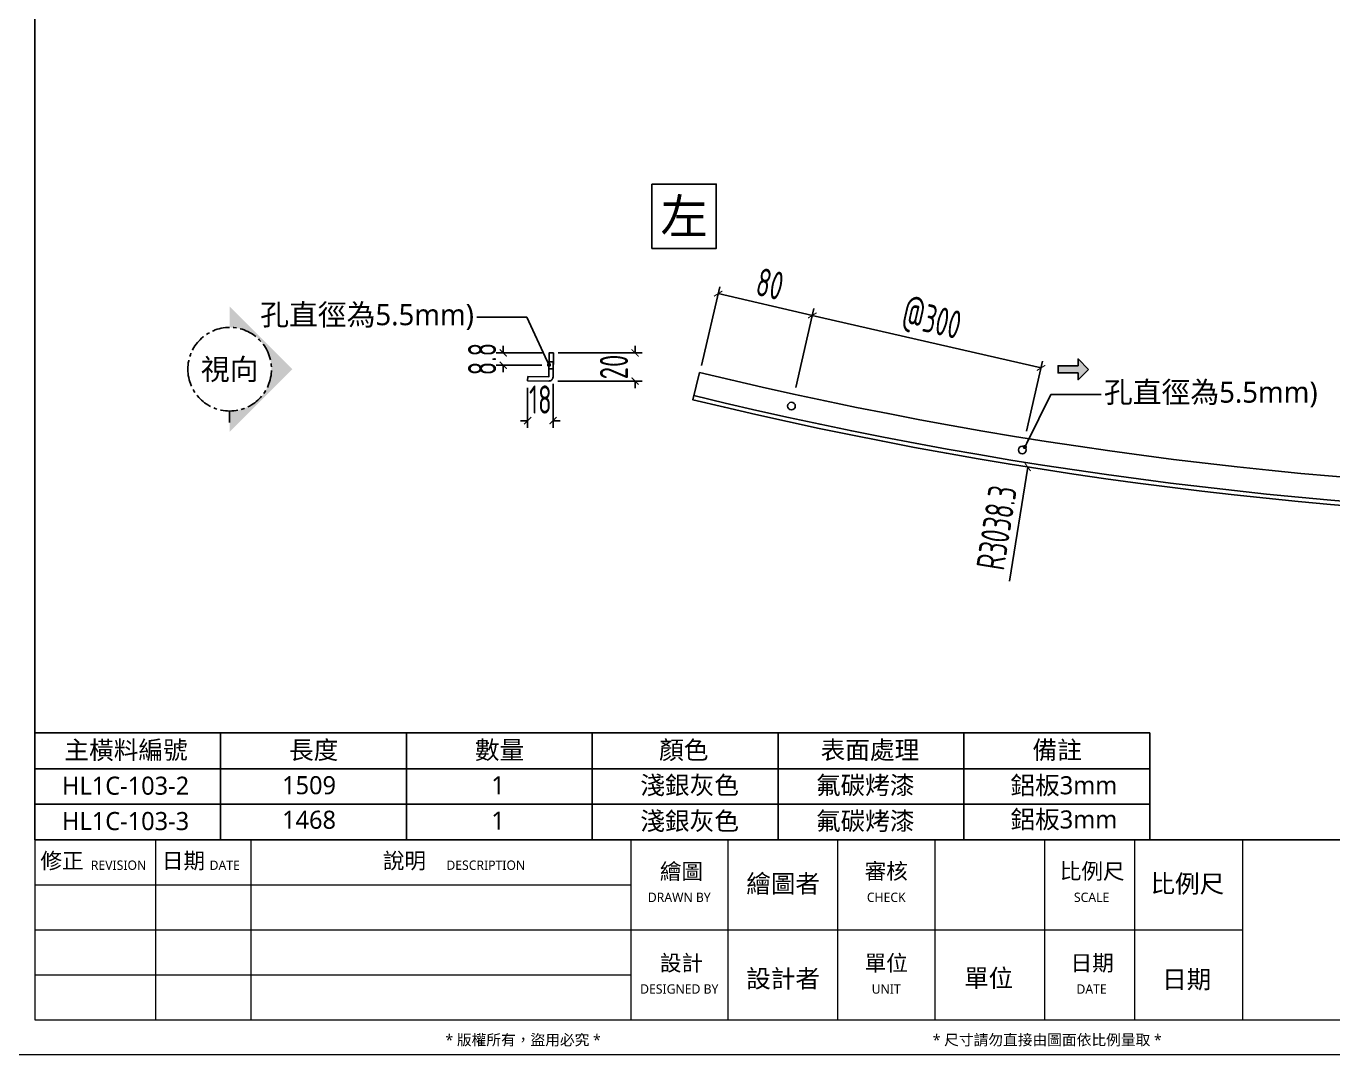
# Model space of a CAD drawing. Extents: x -3378 to 102197, y -3799 to 48702.
# Drawn here: x 19701 to 20629, y -2507 to -1776 of the extents above; entities that cross this region are included whole.
import ezdxf
from ezdxf import colors
from ezdxf.entities.mleader import LeaderData, LeaderLine
from ezdxf.enums import TextEntityAlignment as Align
from ezdxf.math import Vec2, Vec3

# ---------------------------------------------------------------- set-up
doc = ezdxf.new("R2010")
doc.units = 0
doc.set_wipeout_variables(frame=1)
doc.linetypes.add('CENTER', pattern=[2, 1.25, -0.25, 0.25, -0.25])
for name, color, linetype in [('BZ_标注', 4, 'Continuous'), ('DIM', 173, 'Continuous'), ('GM_ANNO_LABL', 4, 'Continuous'), ('GM_ANNO_TEXT', 7, 'Continuous'), ('GM_FILL', 253, 'Continuous'), ('金屬面材 METAL PANEL', 2, 'Continuous')]:
    doc.layers.add(name, color=color, linetype=linetype)
doc.layers.add('GM_CNST', color=171, linetype='Continuous', lineweight=5, plot=False)
doc.styles.add('CHINESE', font='ros1.shx', dxfattribs={"width": 0.75, "bigfont": 'hztxt.shx'})
doc.styles.add('GM', font='')
doc.styles.get('GM').set_extended_font_data('Microsoft JhengHei')
doc.dimstyles.new('F-05', dxfattribs={"dimscale": 5, "dimtxt": 4, "dimasz": 1, "dimexe": 1, "dimexo": 1, "dimgap": 1, "dimtad": 1, "dimdec": 1, "dimzin": 12, "dimdsep": 46, "dimtxsty": 'CHINESE', "dimblk": 'ARCHTICK', "dimcen": 0, "dimclrd": 4, "dimclre": 4, "dimclrt": 1, "dimadec": 0, "dimazin": 3, "dimtfac": 1, "dimtdec": 1, "dimtix": 1, "dimtofl": 0, "dimtmove": 2, "dimatfit": 3, "dimfxl": 1, "dimtolj": 1, "dimtzin": 0, "dimarcsym": 0})

# ---------------------------------------------------------------- blocks, each defined once
blk = doc.blocks.new('_Dot')
at = {"color": 0, "linetype": 'ByBlock', "lineweight": -2}
blk.add_line((-0.5, 0), (-1, 0), dxfattribs=at)
at = {"color": 0, "linetype": 'ByBlock', "const_width": 0.5}
blk.add_lwpolyline([(-0.25, 0, 1), (0.25, 0, 1)], format="xyb", close=True, dxfattribs=at)
blk = doc.blocks.new('_ArchTick')
at = {"color": 0, "linetype": 'ByBlock', "const_width": 0.15}
blk.add_lwpolyline([(-0.5, -0.5), (0.5, 0.5)], dxfattribs=at)
blk = doc.blocks.new('*D1378')
at = {"layer": 'Defpoints', "color": 0, "ltscale": 10, "transparency": 16777216}
for p in [(20259.67, -1981.65), (20179.86, -2022.24), (20246.74, -2037.67)]:
    blk.add_point(p, dxfattribs=at)
at = {"layer": 'DIM', "color": 4, "lineweight": -2, "ltscale": 10, "transparency": 16777216}
for p, q in [((20180.98, -2017.36), (20193.91, -1961.34)), ((20192.78, -1966.22), (20259.67, -1981.65)), ((20247.87, -2032.8), (20260.8, -1976.78))]:
    blk.add_line(p, q, dxfattribs=at)
at = {"layer": 'DIM', "color": 4, "lineweight": -2, "ltscale": 10, "transparency": 16777216, "xscale": 5, "yscale": 5, "zscale": 5}
for p, rotation in [((20192.78, -1966.22), 167.0053572370617), ((20259.67, -1981.65), 347.0053572370617)]:
    blk.add_blockref('_ArchTick', p, dxfattribs=dict(at, rotation=rotation))
at = {"layer": 'DIM', "color": 1, "ltscale": 10, "transparency": 16777216, "insert": (20229.6, -1959.32), "char_height": 20, "attachment_point": 5, "rotation": 347.00536, "style": 'CHINESE'}
blk.add_mtext('\\A1;80', dxfattribs=at)
blk = doc.blocks.new('*D1379')
at = {"layer": 'Defpoints', "color": 0, "ltscale": 10, "transparency": 16777216}
for p in [(20422.06, -2018.98), (20246.74, -2037.67), (20410.62, -2068.81)]:
    blk.add_point(p, dxfattribs=at)
at = {"layer": 'DIM', "color": 4, "lineweight": -2, "ltscale": 10, "transparency": 16777216}
for p, q in [((20247.86, -2032.8), (20260.7, -1976.83)), ((20259.59, -1981.7), (20422.06, -2018.98)), ((20411.74, -2063.94), (20423.17, -2014.11))]:
    blk.add_line(p, q, dxfattribs=at)
at = {"layer": 'DIM', "color": 4, "lineweight": -2, "ltscale": 10, "transparency": 16777216, "xscale": 5, "yscale": 5, "zscale": 5}
for p, rotation in [((20259.59, -1981.7), 167.0768688754306), ((20422.06, -2018.98), 347.0768688754307)]:
    blk.add_blockref('_ArchTick', p, dxfattribs=dict(at, rotation=rotation))
at = {"layer": 'DIM', "color": 1, "ltscale": 10, "transparency": 16777216, "insert": (20344.18, -1985.72), "char_height": 20, "attachment_point": 5, "rotation": 347.07687, "style": 'CHINESE'}
blk.add_mtext('\\A1;@300', dxfattribs=at)
blk = doc.blocks.new('*D1380')
at = {"layer": 'Defpoints', "color": 0, "ltscale": 10, "transparency": 16777216}
for p in [(20074.24, -2008.34), (20073.98, -2028.34), (20133.78, -2028.34)]:
    blk.add_point(p, dxfattribs=at)
at = {"layer": 'DIM', "color": 4, "lineweight": -2, "ltscale": 10, "transparency": 16777216}
for p, q in [((20133.78, -2008.34), (20133.78, -2003.34)), ((20079.24, -2008.34), (20138.78, -2008.34)), ((20078.98, -2028.34), (20138.78, -2028.34)), ((20133.78, -2028.34), (20133.78, -2033.34))]:
    blk.add_line(p, q, dxfattribs=at)
at = {"layer": 'DIM', "color": 4, "lineweight": -2, "ltscale": 10, "transparency": 16777216, "xscale": 5, "yscale": 5, "zscale": 5}
for p, rotation in [((20133.78, -2008.34), 270), ((20133.78, -2028.34), 90)]:
    blk.add_blockref('_ArchTick', p, dxfattribs=dict(at, rotation=rotation))
at = {"layer": 'DIM', "color": 1, "ltscale": 10, "transparency": 16777216, "insert": (20118.78, -2018.34), "char_height": 20, "attachment_point": 5, "rotation": 90, "style": 'CHINESE'}
blk.add_mtext('\\A1;20', dxfattribs=at)
blk = doc.blocks.new('*D1381')
at = {"layer": 'Defpoints', "color": 0, "ltscale": 10, "transparency": 16777216}
for p in [(20057.48, -2028.12), (20075.52, -2025.36), (20075.52, -2056.46)]:
    blk.add_point(p, dxfattribs=at)
at = {"layer": 'DIM', "color": 4, "lineweight": -2, "ltscale": 10, "transparency": 16777216}
for p, q in [((20075.52, -2030.36), (20075.52, -2061.46)), ((20057.48, -2033.12), (20057.48, -2061.46)), ((20057.48, -2056.46), (20052.48, -2056.46)), ((20075.52, -2056.46), (20080.52, -2056.46))]:
    blk.add_line(p, q, dxfattribs=at)
at = {"layer": 'DIM', "color": 4, "lineweight": -2, "ltscale": 10, "transparency": 16777216, "xscale": 5, "yscale": 5, "zscale": 5}
blk.add_blockref('_ArchTick', (20057.48, -2056.46), dxfattribs=at)
at = {"layer": 'DIM', "color": 4, "lineweight": -2, "ltscale": 10, "transparency": 16777216, "xscale": 5, "yscale": 5, "zscale": 5, "rotation": 180}
blk.add_blockref('_ArchTick', (20075.52, -2056.46), dxfattribs=at)
at = {"layer": 'DIM', "color": 1, "ltscale": 10, "transparency": 16777216, "insert": (20066.5, -2041.46), "char_height": 20, "attachment_point": 5, "style": 'CHINESE'}
blk.add_mtext('\\A1;18', dxfattribs=at)
blk = doc.blocks.new('*D1382')
at = {"layer": 'Defpoints', "color": 0, "ltscale": 10, "transparency": 16777216}
for p in [(20072.74, -2008.32), (20040.15, -2017.07), (20072.62, -2017.07)]:
    blk.add_point(p, dxfattribs=at)
at = {"layer": 'DIM', "color": 4, "lineweight": -2, "ltscale": 10, "transparency": 16777216}
for p, q in [((20040.15, -2008.32), (20040.15, -2003.32)), ((20067.74, -2008.32), (20035.15, -2008.32)), ((20067.62, -2017.07), (20035.15, -2017.07)), ((20040.15, -2017.07), (20040.15, -2022.07))]:
    blk.add_line(p, q, dxfattribs=at)
at = {"layer": 'DIM', "color": 4, "lineweight": -2, "ltscale": 10, "transparency": 16777216, "xscale": 5, "yscale": 5, "zscale": 5}
for p, rotation in [((20040.15, -2008.32), 270), ((20040.15, -2017.07), 90)]:
    blk.add_blockref('_ArchTick', p, dxfattribs=dict(at, rotation=rotation))
at = {"layer": 'DIM', "color": 1, "ltscale": 10, "transparency": 16777216, "insert": (20025.15, -2012.7), "char_height": 20, "attachment_point": 5, "rotation": 90, "style": 'CHINESE'}
blk.add_mtext('\\A1;8.8', dxfattribs=at)
blk = doc.blocks.new('*U47')
blk.add_hatch(color=256).paths.add_polyline_path([(-4.455, 2.97), (0, -1.485), (0, 0, -1), (0, 5.94), (0, 7.425)])
at = {"linetype": 'ByBlock', "ltscale": 3}
blk.add_lwpolyline([(0, 0), (0, -0.823)], dxfattribs=at)
at = {"linetype": 'ByBlock'}
blk.add_circle((0, 2.97), 2.97, dxfattribs=at)
at = {"layer": 'GM_ANNO_TEXT', "style": 'GM'}
blk.add_attdef('圖號', text='', height=1.5, dxfattribs=at).set_placement((0, 2.97), align=Align.MIDDLE_CENTER)
blk = doc.blocks.new('TK')
at = {"lineweight": 0}
for p, q in [((20.2, 5), (20.2, 30.55)), ((33.73, 5), (33.73, 30.55)), ((87.7, 5), (87.7, 30.55)), ((101.5, 5), (101.5, 30.55)), ((117.09, 5), (117.09, 30.55)), ((130.89, 5), (130.89, 30.55)), ((146.48, 5), (146.48, 30.55)), ((159.25, 5), (159.25, 30.55)), ((174.58, 5), (174.58, 30.55)), ((3, 24.16), (87.7, 24.16)), ((3, 17.78), (174.58, 17.78)), ((3, 11.39), (87.7, 11.39))]:
    blk.add_line(p, q, dxfattribs=at)
at = {"lineweight": 0, "flags": 128}
blk.add_lwpolyline([(3, 30.55), (415, 30.55)], dxfattribs=at)
at = {"lineweight": 0}
blk.add_3dface([(3, 5), (415, 5), (415, 294), (3, 294)], dxfattribs=at)
at = {"layer": 'GM_CNST'}
blk.add_lwpolyline([(3, 294), (415, 294), (415, 30.55), (3, 30.55)], close=True, dxfattribs=at)
at = {"layer": 'GM_CNST', "linetype": 'Continuous', "lineweight": 0}
blk.add_3dface([(420, 0), (0, 0), (0, 297), (420, 297)], dxfattribs=at)
at = {"layer": 'GM_ANNO_TEXT', "linetype": 'Continuous', "char_height": 2.249, "attachment_point": 5, "style": 'GM'}
for s, insert, line_spacing_factor in [('修正', (6.88, 27.45), 0.725792), ('日期', (24.13, 27.45), 0.725792), ('說明', (55.51, 27.45), 0.725792), ('繪圖', (94.86, 25.95), 0.725792), ('審核', (123.94, 25.98), 0.728704), ('比例尺', (153.19, 25.98), 0.728704), ('設計', (94.86, 12.93), 0.725792), ('單位', (123.94, 12.93), 0.725792), ('日期', (153.19, 12.93), 0.725792)]:
    blk.add_mtext(s, dxfattribs=dict(at, insert=insert, line_spacing_factor=line_spacing_factor))
at = {"layer": 'GM_ANNO_TEXT', "attachment_point": 5, "style": 'GM'}
for s, insert, char_height in [('REVISION', (14.91, 26.94), 1.329), ('DATE', (29.99, 26.94), 1.329), ('DESCRIPTION', (67.07, 26.94), 1.3287), ('DRAWN BY', (94.55, 22.38), 1.329), ('CHECK', (123.94, 22.38), 1.329), ('SCALE ', (153.11, 22.38), 1.329), ('DESIGNED BY', (94.55, 9.35), 1.3287), ('UNIT', (123.94, 9.35), 1.329), ('DATE', (153.11, 9.35), 1.329)]:
    blk.add_mtext(s, dxfattribs=dict(at, insert=insert, char_height=char_height))
at = {"layer": 'GM_ANNO_TEXT', "linetype": 'Continuous', "lineweight": 0, "char_height": 1.5332, "line_spacing_factor": 0.725792, "style": 'GM'}
for s, insert, attachment_point in [('* 版權所有，盜用必究 *  ', (83.4, 2.04), 6), ('* 尺寸請勿直接由圖面依比例量取 * ', (146.81, 2.04), 5)]:
    blk.add_mtext(s, dxfattribs=dict(at, insert=insert, attachment_point=attachment_point))
at = {"layer": 'GM_ANNO_TEXT', "style": 'GM'}
for tag, p in [('業主', (283.43, 26.37)), ('圖名', (283.48, 9.14))]:
    blk.add_attdef(tag, text='', height=2.56, dxfattribs=at).set_placement(p, align=Align.MIDDLE_LEFT)
for tag, p in [('繪圖者', (109.3, 23.05)), ('比例尺', (166.71, 23.04)), ('設計者', (109.3, 9.56)), ('單位', (138.49, 9.62)), ('日期', (166.62, 9.45))]:
    blk.add_attdef(tag, text='', height=2.56, dxfattribs=at).set_placement(p, align=Align.CENTER)
for p in [(389.45, 19.37), (389.45, 13.69), (359.78, 12.56), (389.45, 8.01)]:
    blk.add_attdef('加工編號', text='', height=2.56, dxfattribs=at).set_placement(p, align=Align.MIDDLE)
blk = doc.blocks.new('*D1448')
at = {"layer": 'Defpoints', "color": 0, "ltscale": 10, "transparency": 16777216}
for p in [(20891.96, 910.89), (20412.6, -2089.39)]:
    blk.add_point(p, dxfattribs=at)
at = {"layer": 'DIM', "color": 4, "lineweight": -2, "ltscale": 10, "transparency": 16777216}
blk.add_line((20399.67, -2170.36), (20412.6, -2089.39), dxfattribs=at)
at = {"layer": 'DIM', "color": 4, "lineweight": -2, "ltscale": 10, "transparency": 16777216, "xscale": 5, "yscale": 5, "zscale": 5, "rotation": 80.92256396649086}
blk.add_blockref('_ArchTick', (20412.6, -2089.39), dxfattribs=at)
at = {"layer": 'DIM', "color": 1, "ltscale": 10, "transparency": 16777216, "insert": (20390.53, -2132.44), "char_height": 20, "attachment_point": 5, "rotation": 80.92256, "style": 'CHINESE'}
blk.add_mtext('\\A1;R3038.3', dxfattribs=at)
blk = doc.blocks.new('*U1284')
blk.add_wipeout([(-1.6, 1.6), (1.6, 1.6), (1.6, -1.6), (-1.6, -1.6)])
blk.add_lwpolyline([(-1.6, 1.6), (1.6, 1.6), (1.6, -1.6), (-1.6, -1.6)], close=True)
at = {"layer": 'GM_ANNO_TEXT', "ltscale": 0.3, "style": 'GM', "flags": 8}
blk.add_attdef('01', text='', height=1.725, dxfattribs=at).set_placement((0, 0), align=Align.MIDDLE_CENTER)
blk = doc.blocks.new('*U1468')
blk.add_hatch(color=256).paths.add_polyline_path([(0, 0), (6.35, -6.35), (6.35, -2.16), (18.62, -2.16), (18.62, 2.16), (6.35, 2.16), (6.35, 6.35)])
at = {"color": 0, "linetype": 'Continuous'}
blk.add_lwpolyline([(0, 0), (6.35, -6.35), (6.35, -2.16), (18.62, -2.16), (18.62, 2.16), (6.35, 2.16), (6.35, 6.35)], close=True, dxfattribs=at)

msp = doc.modelspace()

# ---------------------------------------------------------------- linework, layer by layer
at = {"layer": 'DIM', "ltscale": 10}
msp.add_lwpolyline([(20072.66, -2014.579), (20075.66, -2014.6), (20075.595, -2019.568), (20072.595, -2019.572)], close=True, dxfattribs=at)
at = {"layer": 'GM_FILL'}
for p, q in [((19707.414, -2278.096), (20499.212, -2278.096)), ((19839.38, -2278.096), (19839.38, -2328.957)), ((19971.347, -2278.096), (19971.347, -2328.957)), ((20103.313, -2278.096), (20103.313, -2328.957)), ((20235.279, -2278.096), (20235.279, -2328.957)), ((20367.246, -2278.096), (20367.246, -2328.957)), ((20499.212, -2278.096), (20499.212, -2354.22)), ((19707.414, -2303.779), (20499.212, -2303.779)), ((19707.414, -2328.957), (20499.212, -2328.957)), ((19707.414, -2328.957), (20499.212, -2328.957)), ((19839.38, -2328.957), (19839.38, -2354.22)), ((19971.347, -2328.957), (19971.347, -2354.22)), ((20103.313, -2328.957), (20103.313, -2354.22)), ((20235.279, -2328.957), (20235.279, -2354.22)), ((20367.246, -2328.957), (20367.246, -2354.22)), ((19707.414, -2354.22), (20499.212, -2354.22))]:
    msp.add_line(p, q, dxfattribs=at)
at = {"layer": '金屬面材 METAL PANEL'}
msp.add_lwpolyline([(20057.52, -2025.124), (20072.519, -2025.322), (20072.743, -2008.324), (20075.743, -2008.364), (20075.518, -2025.362, -0.4142136), (20072.479, -2028.322), (20057.48, -2028.124)], format="xyb", close=True, dxfattribs=at)
msp.add_lwpolyline([(20179.48, -2022.144, 0.1213382), (21623.173, -2017.529), (21628.346, -2036.851, -0.1213665), (20174.759, -2041.579), (20179.48, -2022.144)], format="xyb", dxfattribs=at)
for centre in [(20244.809, -2046.101), (20408.729, -2077.27)]:
    msp.add_circle(centre, 2.75, dxfattribs=at)
for centre, start, end in [((20160.869, 1008.767), 268.383865, 268.388679), ((20891.958, 910.892), 256.346459, 284.025277)]:
    msp.add_arc(centre, 3035.331, start, end, dxfattribs=at)

# ---------------------------------------------------------------- block references
ref = msp.add_blockref('TK', (19692.414, -2506.983), dxfattribs=dict(xscale=5, yscale=5, zscale=5))
ref.add_attrib('比例尺', '比例尺', dxfattribs={"layer": 'GM_ANNO_TEXT', "height": 12.7763, "style": 'GM'}).set_placement((20525.975, -2391.767), align=Align.CENTER)
ref.add_attrib('日期', '日期', dxfattribs={"layer": 'GM_ANNO_TEXT', "height": 12.7763, "style": 'GM'}).set_placement((20525.489, -2459.751), align=Align.CENTER)
ref.add_attrib('單位', '單位', dxfattribs={"layer": 'GM_ANNO_TEXT', "height": 12.7763, "style": 'GM'}).set_placement((20384.868, -2458.868), align=Align.CENTER)
ref.add_attrib('設計者', '設計者', dxfattribs={"layer": 'GM_ANNO_TEXT', "height": 12.7763, "style": 'GM'}).set_placement((20238.895, -2459.179), align=Align.CENTER)
ref.add_attrib('繪圖者', '繪圖者', dxfattribs={"layer": 'GM_ANNO_TEXT', "height": 12.7763, "style": 'GM'}).set_placement((20238.895, -2391.744), align=Align.CENTER)
at = {"layer": 'BZ_标注', "xscale": -1.15794349234784, "yscale": 1.157943492362392, "zscale": 1.157943492357573}
msp.add_blockref('*U1468', (20455.723, -2019.992), dxfattribs=at)
at = {"layer": 'GM_ANNO_LABL', "linetype": 'CENTER'}
ref = msp.add_blockref('*U47', (19845.862, -2049.625), dxfattribs=dict(at, xscale=-10, yscale=10, zscale=10))
ref.add_attrib('圖號', '視向', dxfattribs={"layer": 'GM_ANNO_TEXT', "height": 15, "style": 'GM'}).set_placement((19845.862, -2019.925), align=Align.MIDDLE_CENTER)

# ---------------------------------------------------------------- texts
at = {"layer": 'GM_ANNO_TEXT', "ltscale": 0.3, "style": 'GM'}
msp.add_text('主橫料編號', height=12.8397, dxfattribs=at).set_placement((19728.51, -2296.825))
at = {"layer": 'GM_ANNO_TEXT', "style": 'GM'}
for s, height, p in [('長度', 12.8397, (19887.999, -2296.825)), ('數量', 12.8397, (20020.005, -2296.825)), ('顏色', 12.8397, (20150.866, -2296.825)), ('表面處理', 12.8397, (20265.509, -2296.825)), ('備註', 12.8397, (20416.034, -2296.825)), ('HL1C-103-2 ', 12.83973, (19726.785, -2322.176)), ('1509', 12.8397, (19883.117, -2321.827)), ('1', 12.84, (20031.609, -2321.885)), ('淺銀灰色', 12.8397, (20137.491, -2321.827)), ('氟碳烤漆', 12.8397, (20262.196, -2321.827)), ('鋁板3mm', 12.8397, (20400.321, -2321.885)), ('HL1C-103-3', 12.8397, (19726.785, -2347.295)), ('1468', 12.8397, (19883.117, -2346.375)), ('1', 12.84, (20031.609, -2347.004)), ('淺銀灰色', 12.8397, (20137.491, -2347.265)), ('氟碳烤漆', 12.8397, (20262.196, -2347.265)), ('鋁板3mm', 12.8397, (20400.321, -2346.151))]:
    msp.add_text(s, height=height, dxfattribs=at).set_placement(p)

# ---------------------------------------------------------------- dimensions: what is measured, and where the dimension line sits
at = {"layer": 'DIM', "ltscale": 10}
dim = msp.add_radius_dim(center=(20891.958, 910.892), mpoint=(20412.603, -2089.387), dimstyle='F-05', dxfattribs=at)
dim.commit()
dim.dimension.update_dxf_attribs({"geometry": '*D1448', "text_midpoint": (20390.533, -2132.445)})
dim = msp.add_aligned_dim(p1=(20179.857, -2022.235), p2=(20246.744, -2037.671), distance=57.492, text='80', dimstyle='F-05', dxfattribs=at)
dim.commit()
dim.dimension.update_dxf_attribs({"geometry": '*D1378', "text_midpoint": (20229.601, -1959.317)})
dim = msp.add_linear_dim(base=(20422.056, -2018.985), p1=(20246.744, -2037.671), p2=(20410.623, -2068.813), angle=167.076869, text='@300', dimstyle='F-05', dxfattribs=at)
dim.commit()
dim.dimension.update_dxf_attribs({"geometry": '*D1379', "text_midpoint": (20344.175, -1985.725)})
for base, p1, p2, picture, middle in [((20040.153, -2017.075), (20072.743, -2008.324), (20072.621, -2017.075), '*D1382', (20025.153, -2012.699)), ((20133.784, -2028.342), (20074.243, -2008.344), (20073.979, -2028.342), '*D1380', (20118.784, -2018.343))]:
    dim = msp.add_linear_dim(base=base, p1=p1, p2=p2, angle=90, dimstyle='F-05', dxfattribs=at)
    dim.commit()
    dim.dimension.update_dxf_attribs({"geometry": picture, "text_midpoint": middle})
dim = msp.add_linear_dim(base=(20075.518, -2056.463), p1=(20057.48, -2028.124), p2=(20075.518, -2025.362), dimstyle='F-05', dxfattribs=at)
dim.commit()
dim.dimension.update_dxf_attribs({"geometry": '*D1381', "text_midpoint": (20066.499, -2041.463)})

# ---------------------------------------------------------------- leaders
at = {"layer": 'GM_ANNO_LABL'}
ml = msp.add_multileader_mtext('Standard', dxfattribs=at)
ml.set_content('{\\fMicrosoft JhengHei|b0|i0|c136|p34;孔直徑為5.5mm)}', color=256, style='GM')
ml.set_leader_properties()
ml.set_arrow_properties(name='DOT')
ml.build(insert=Vec2(0, 0))
ml.multileader.update_dxf_attribs({"arrow_head_size": 3})
ctx = ml.context
ctx.base_point, ctx.char_height, ctx.arrow_head_size, ctx.plane_origin = Vec3(19870.075, -1982.869), 15, 3, Vec3(19909.084, -2016.483)
ctx.text_align_type = 2
notes = []
notes.append((ctx, [(0, (1, 1, 0), (20056.939, -1982.869), (-1, 0), 35.576, [(0, [(20072.631, -2016.823)], 0, [])])]))
ctx.mtext.insert, ctx.mtext.alignment, ctx.mtext.flow_direction = Vec3(20019.363, -1973.665), 3, 5
ml = msp.add_multileader_mtext('Standard', dxfattribs=at)
ml.set_content('{\\fMicrosoft JhengHei|b0|i0|c136|p34;孔直徑為5.5mm)}', color=256, style='GM')
ml.set_leader_properties()
ml.set_arrow_properties(name='DOT')
ml.build(insert=Vec2(0, 0))
ml.multileader.update_dxf_attribs({"arrow_head_size": 3})
ctx = ml.context
ctx.base_point, ctx.char_height, ctx.arrow_head_size, ctx.plane_origin = Vec3(20464.707, -2037.88), 15, 3, Vec3(20576.986, -2071.493)
notes.append((ctx, [(0, (1, 1, 0), (20429.13, -2037.88), (1, 0), 35.576, [(0, [(20410.53, -2075.192)], 0, [])])]))
ctx.mtext.insert, ctx.mtext.flow_direction = Vec3(20466.707, -2028.675), 5
for ctx, leaders in notes:
    for number, flags, end, landing, length, lines in leaders:
        leader = LeaderData()
        leader.index, (leader.has_last_leader_line, leader.has_dogleg_vector, leader.attachment_direction) = number, flags
        leader.last_leader_point, leader.dogleg_vector, leader.dogleg_length = Vec3(end), Vec3(landing), length
        for number, points, colour, breaks in lines:
            line = LeaderLine()
            line.index, line.vertices, line.color, line.breaks = number, Vec3.list(points), colors.encode_raw_color(colour), breaks
            leader.lines.append(line)
        ctx.leaders.append(leader)

# ---------------------------------------------------------------- next in the draw order: block references
at = {"layer": 'GM_ANNO_LABL', "ltscale": 0.3, "xscale": 14.28571431275816, "yscale": 14.28571431275816, "zscale": 14.28571431275816}
msp.add_blockref('*U1284', (20168.612, -1911.267), dxfattribs=at).add_auto_attribs({'01': '左'})

doc.saveas('drawing.dxf')
